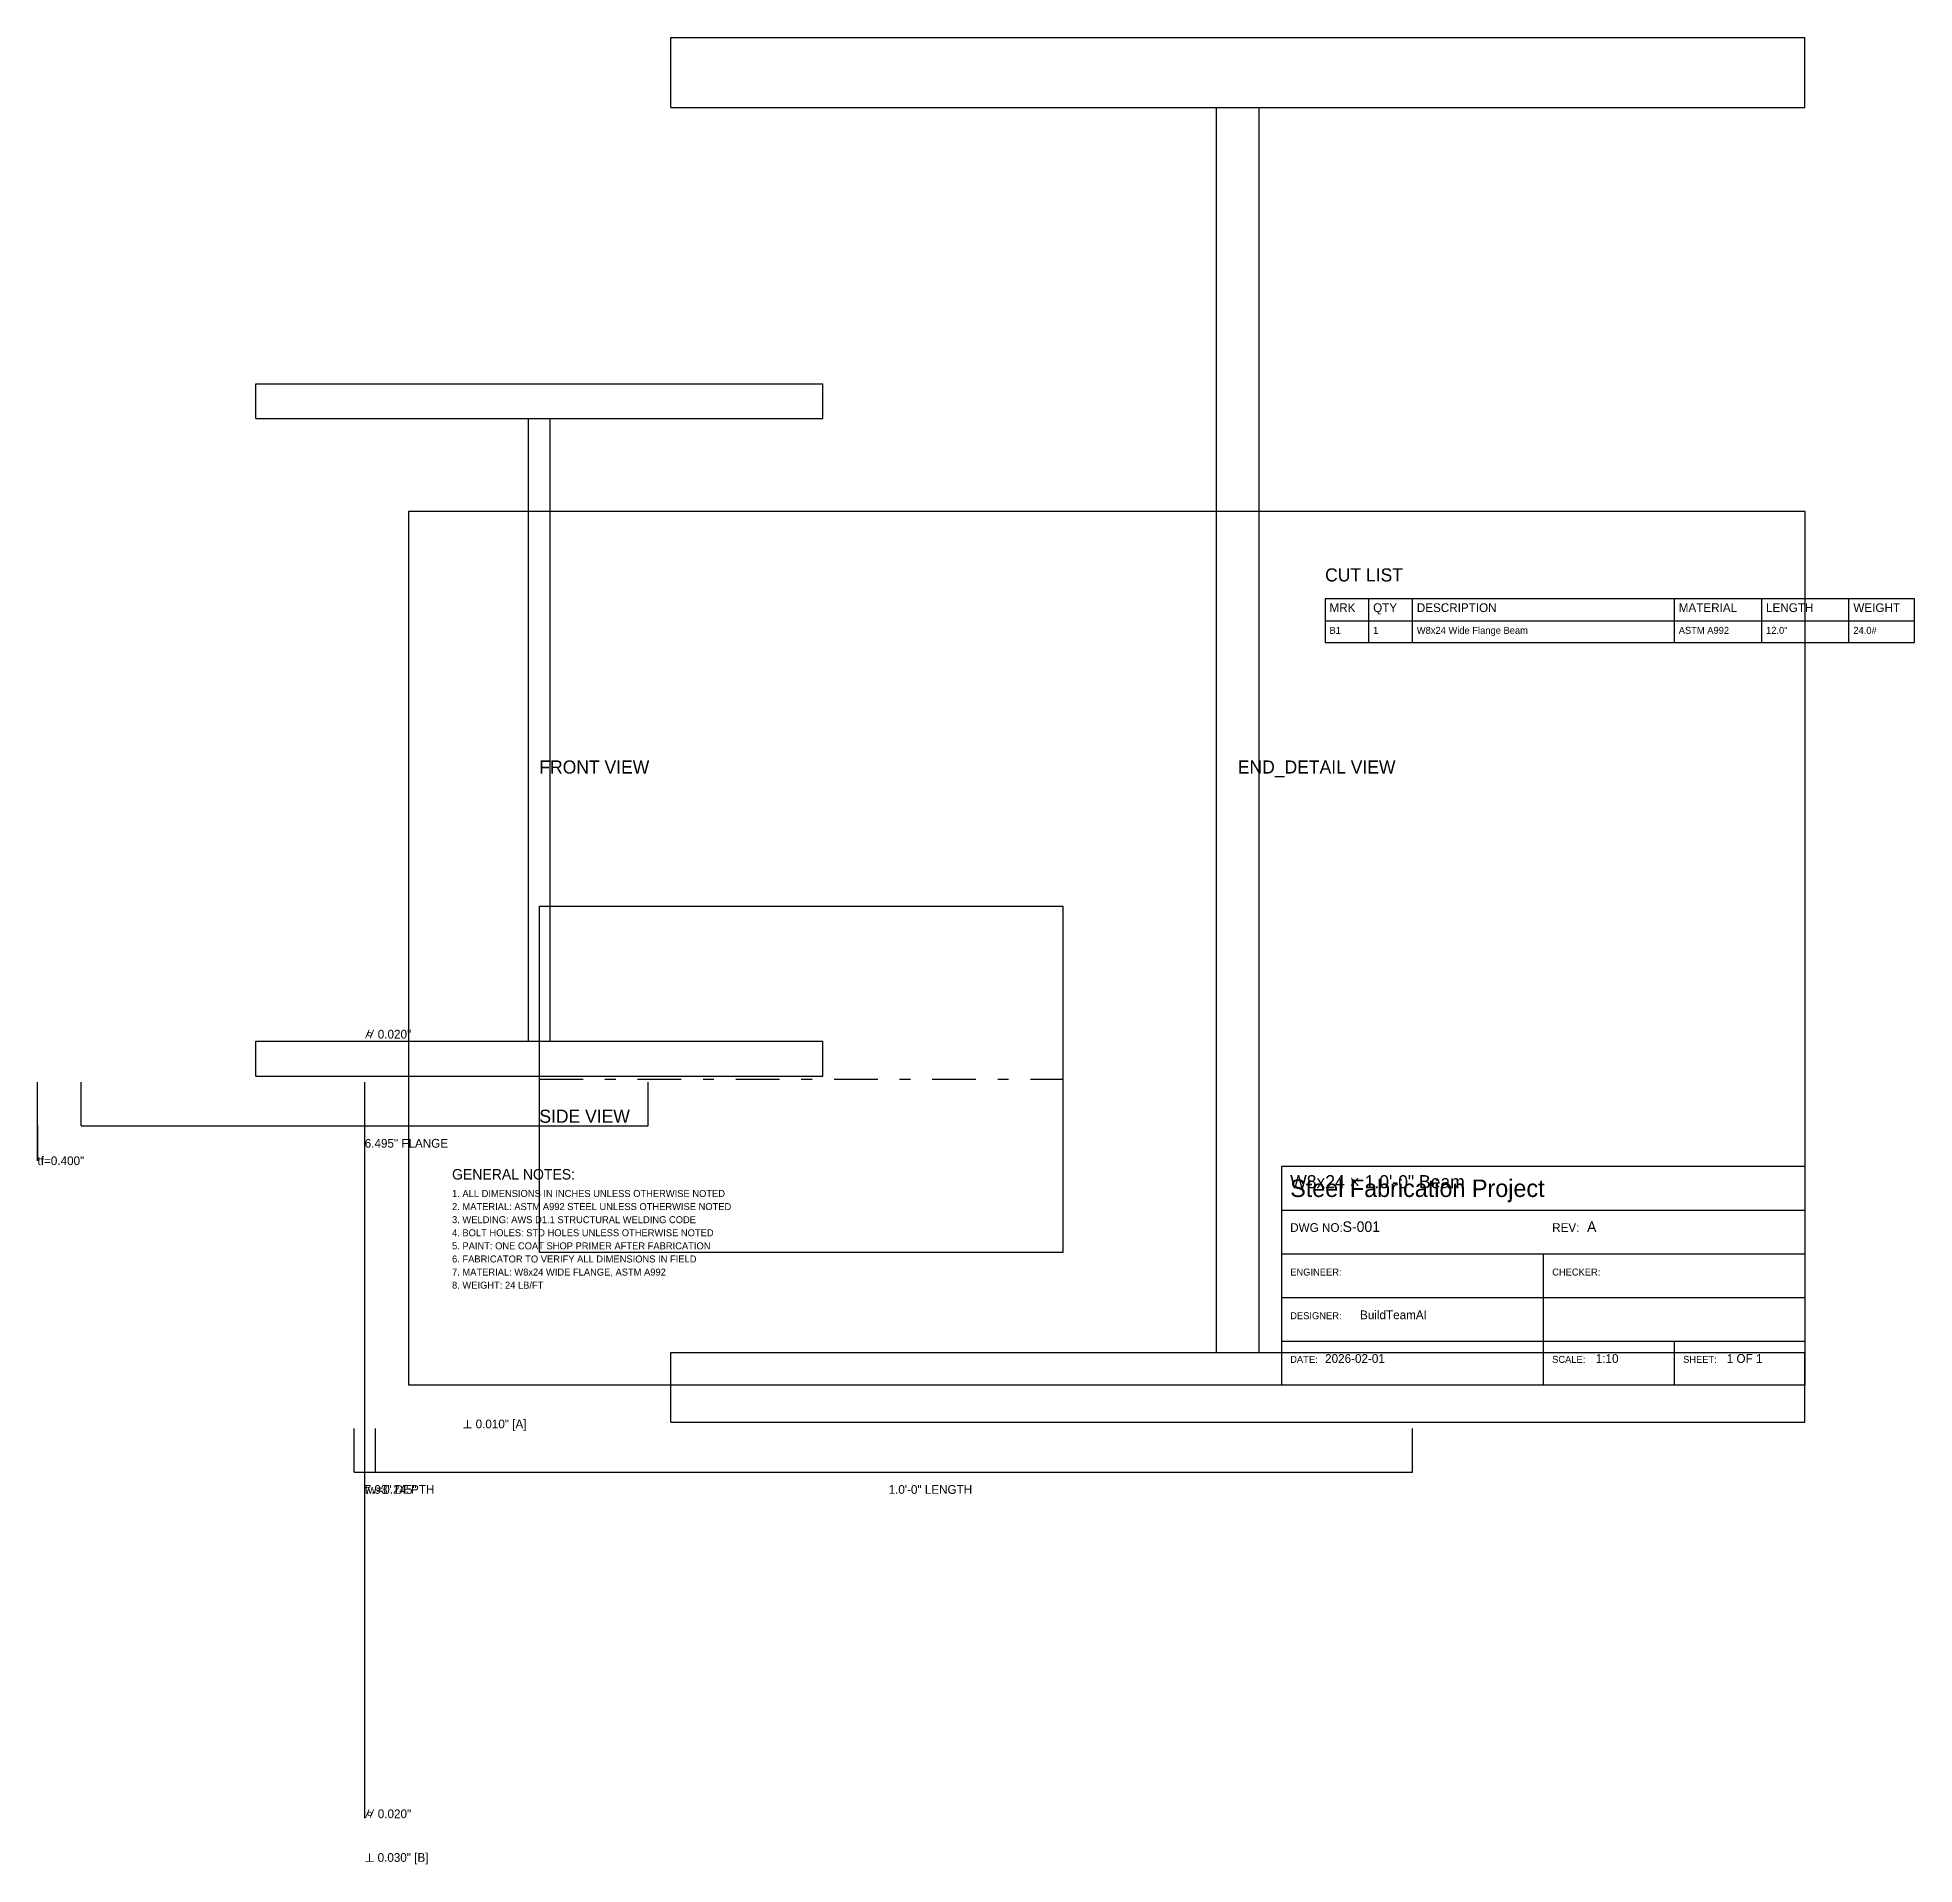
# Model space of a CAD drawing. Header units: metres. Extents: x -3.7 to 17.8, y -5 to 15.9.
import ezdxf

# ---------------------------------------------------------------- set-up
doc = ezdxf.new("R2010")
doc.units = ezdxf.units.M
doc.linetypes.add('CENTER', pattern=[1.125, 0.5, -0.25, 0.125, -0.25])
for name, color, linetype in [('BORDER', 7, 'Continuous'), ('CENTER', 1, 'CENTER'), ('DIMENSIONS', 4, 'Continuous'), ('GEOMETRY', 7, 'Continuous'), ('NOTES', 2, 'Continuous'), ('TABLES', 3, 'Continuous'), ('TEXT', 7, 'Continuous'), ('TITLEBLOCK', 7, 'Continuous')]:
    doc.layers.add(name, color=color, linetype=linetype)

msp = doc.modelspace()

# ---------------------------------------------------------------- linework, layer by layer
at = {"layer": 'BORDER'}
for p, q in [((16.5, 10.5), (0.5, 10.5)), ((0.5, 10.5), (0.5, 0.5)), ((16.5, 0.5), (16.5, 10.5)), ((0.5, 0.5), (16.5, 0.5))]:
    msp.add_line(p, q, dxfattribs=at)
at = {"layer": 'CENTER'}
msp.add_line((2, 4), (8, 4), dxfattribs=at)
at = {"layer": 'DIMENSIONS'}
for p, q in [((-3.7475, 3.465), (-3.7475, 3.965)), ((-3.2475, 3.465), (-3.2475, 3.965)), ((0, 3.465), (0, 3.965)), ((3.2475, 3.465), (3.2475, 3.965)), ((-3.7475, 3.065), (-3.7475, 3.565)), ((-3.7475, 3.465), (-3.7475, 3.065)), ((-3.2475, 3.465), (3.2475, 3.465)), ((0, -4.465), (0, 3.465)), ((-0.1225, -0.5), (-0.1225, 0)), ((0, -0.5), (0, 0)), ((0.1225, -0.5), (0.1225, 0)), ((12, -0.5), (12, 0)), ((-0.1225, -0.5), (0.1225, -0.5)), ((0, -0.5), (12, -0.5)), ((0, -4.465), (0, -3.965))]:
    msp.add_line(p, q, dxfattribs=at)
at = {"layer": 'GEOMETRY'}
for p, q in [((3.505, 15.93), (16.495, 15.93)), ((3.505, 15.13), (3.505, 15.93)), ((16.495, 15.13), (16.495, 15.93)), ((3.505, 15.13), (16.495, 15.13)), ((9.755, 0.87), (9.755, 15.13)), ((10.245, 0.87), (10.245, 15.13)), ((-1.2475, 11.965), (5.2475, 11.965)), ((-1.2475, 11.565), (-1.2475, 11.965)), ((5.2475, 11.565), (5.2475, 11.965)), ((-1.2475, 11.565), (5.2475, 11.565)), ((1.8775, 4.435), (1.8775, 11.565)), ((2.1225, 4.435), (2.1225, 11.565)), ((2, 5.9825), (8, 5.9825)), ((2, 2.0175), (2, 5.9825)), ((8, 2.0175), (8, 5.9825)), ((-1.2475, 4.435), (5.2475, 4.435)), ((-1.2475, 4.035), (-1.2475, 4.435)), ((5.2475, 4.035), (5.2475, 4.435)), ((-1.2475, 4.035), (5.2475, 4.035)), ((2, 2.0175), (8, 2.0175)), ((3.505, 0.87), (16.495, 0.87)), ((3.505, 0.07), (3.505, 0.87)), ((16.495, 0.07), (16.495, 0.87)), ((3.505, 0.07), (16.495, 0.07))]:
    msp.add_line(p, q, dxfattribs=at)
at = {"layer": 'TABLES'}
for p, q in [((17.75, 9.5), (11, 9.5)), ((11, 9.5), (11, 9)), ((11.5, 9), (11.5, 9.5)), ((12, 9), (12, 9.5)), ((15, 9), (15, 9.5)), ((16, 9), (16, 9.5)), ((17, 9), (17, 9.5)), ((17.75, 9), (17.75, 9.5)), ((11, 9.25), (17.75, 9.25)), ((11, 9), (17.75, 9))]:
    msp.add_line(p, q, dxfattribs=at)
at = {"layer": 'TITLEBLOCK'}
for p, q in [((16.5, 3), (10.5, 3)), ((10.5, 3), (10.5, 0.5)), ((16.5, 0.5), (16.5, 3)), ((10.5, 2.5), (16.5, 2.5)), ((10.5, 2), (16.5, 2)), ((13.5, 1.5), (13.5, 2)), ((10.5, 1.5), (16.5, 1.5)), ((13.5, 1), (13.5, 1.5)), ((10.5, 1), (16.5, 1)), ((13.5, 0.5), (13.5, 1)), ((15, 0.5), (15, 1)), ((10.5, 0.5), (16.5, 0.5))]:
    msp.add_line(p, q, dxfattribs=at)

# ---------------------------------------------------------------- texts
at = {"layer": 'DIMENSIONS'}
for s, p in [('⌭ 0.020"', (0, 4.465)), ('6.495" FLANGE', (0, 3.215)), ('tf=0.400"', (-3.7475, 3.015)), ('⊥ 0.010" [A]', (1.1225, 0)), ('tw=0.245"', (0, -0.75)), ('7.93" DEPTH', (0, -0.75)), ('1.0\'-0" LENGTH', (6, -0.75)), ('⌭ 0.020"', (0, -4.465)), ('⊥ 0.030" [B]', (0, -4.965))]:
    msp.add_text(s, height=0.1, dxfattribs=at).set_placement(p)
at = {"layer": 'NOTES'}
for s, height, p in [('GENERAL NOTES:', 0.12, (1, 2.85)), ('2. MATERIAL: ASTM A992 STEEL UNLESS OTHERWISE NOTED', 0.08, (1, 2.5)), ('1. ALL DIMENSIONS IN INCHES UNLESS OTHERWISE NOTED', 0.08, (1, 2.65)), ('3. WELDING: AWS D1.1 STRUCTURAL WELDING CODE', 0.08, (1, 2.35)), ('4. BOLT HOLES: STD HOLES UNLESS OTHERWISE NOTED', 0.08, (1, 2.2)), ('5. PAINT: ONE COAT SHOP PRIMER AFTER FABRICATION', 0.08, (1, 2.05)), ('6. FABRICATOR TO VERIFY ALL DIMENSIONS IN FIELD', 0.08, (1, 1.9)), ('7. MATERIAL: W8x24 WIDE FLANGE, ASTM A992', 0.08, (1, 1.75)), ('8. WEIGHT: 24 LB/FT', 0.08, (1, 1.6))]:
    msp.add_text(s, height=height, dxfattribs=at).set_placement(p)
at = {"layer": 'TABLES'}
for s, height, p in [('CUT LIST', 0.15, (11, 9.7)), ('MRK', 0.1, (11.05, 9.35)), ('QTY', 0.1, (11.55, 9.35)), ('DESCRIPTION', 0.1, (12.05, 9.35)), ('MATERIAL', 0.1, (15.05, 9.35)), ('LENGTH', 0.1, (16.05, 9.35)), ('WEIGHT', 0.1, (17.05, 9.35)), ('B1', 0.08, (11.05, 9.1)), ('1', 0.08, (11.55, 9.1)), ('W8x24 Wide Flange Beam', 0.08, (12.05, 9.1)), ('ASTM A992', 0.08, (15.05, 9.1)), ('12.0"', 0.08, (16.05, 9.1)), ('24.0#', 0.08, (17.05, 9.1))]:
    msp.add_text(s, height=height, dxfattribs=at).set_placement(p)
at = {"layer": 'TEXT'}
for s, p in [('FRONT VIEW', (2, 7.5)), ('END_DETAIL VIEW', (10, 7.5)), ('SIDE VIEW', (2, 3.5))]:
    msp.add_text(s, height=0.15, dxfattribs=at).set_placement(p)
at = {"layer": 'TITLEBLOCK'}
for s, height, p in [('W8x24 × 1.0\'-0" Beam', 0.15, (10.6, 2.75)), ('Steel Fabrication Project', 0.2, (10.6, 2.65)), ('S-001', 0.12, (11.2, 2.25)), ('A', 0.12, (14, 2.25)), ('DWG NO:', 0.1, (10.6, 2.25)), ('REV:', 0.1, (13.6, 2.25)), ('ENGINEER:', 0.08, (10.6, 1.75)), ('CHECKER:', 0.08, (13.6, 1.75)), ('DESIGNER:', 0.08, (10.6, 1.25)), ('BuildTeamAI', 0.1, (11.4, 1.25)), ('DATE:', 0.08, (10.6, 0.75)), ('2026-02-01', 0.1, (11, 0.75)), ('SCALE:', 0.08, (13.6, 0.75)), ('1:10', 0.1, (14.1, 0.75)), ('SHEET:', 0.08, (15.1, 0.75)), ('1 OF 1', 0.1, (15.6, 0.75))]:
    msp.add_text(s, height=height, dxfattribs=at).set_placement(p)

doc.saveas('drawing.dxf')
